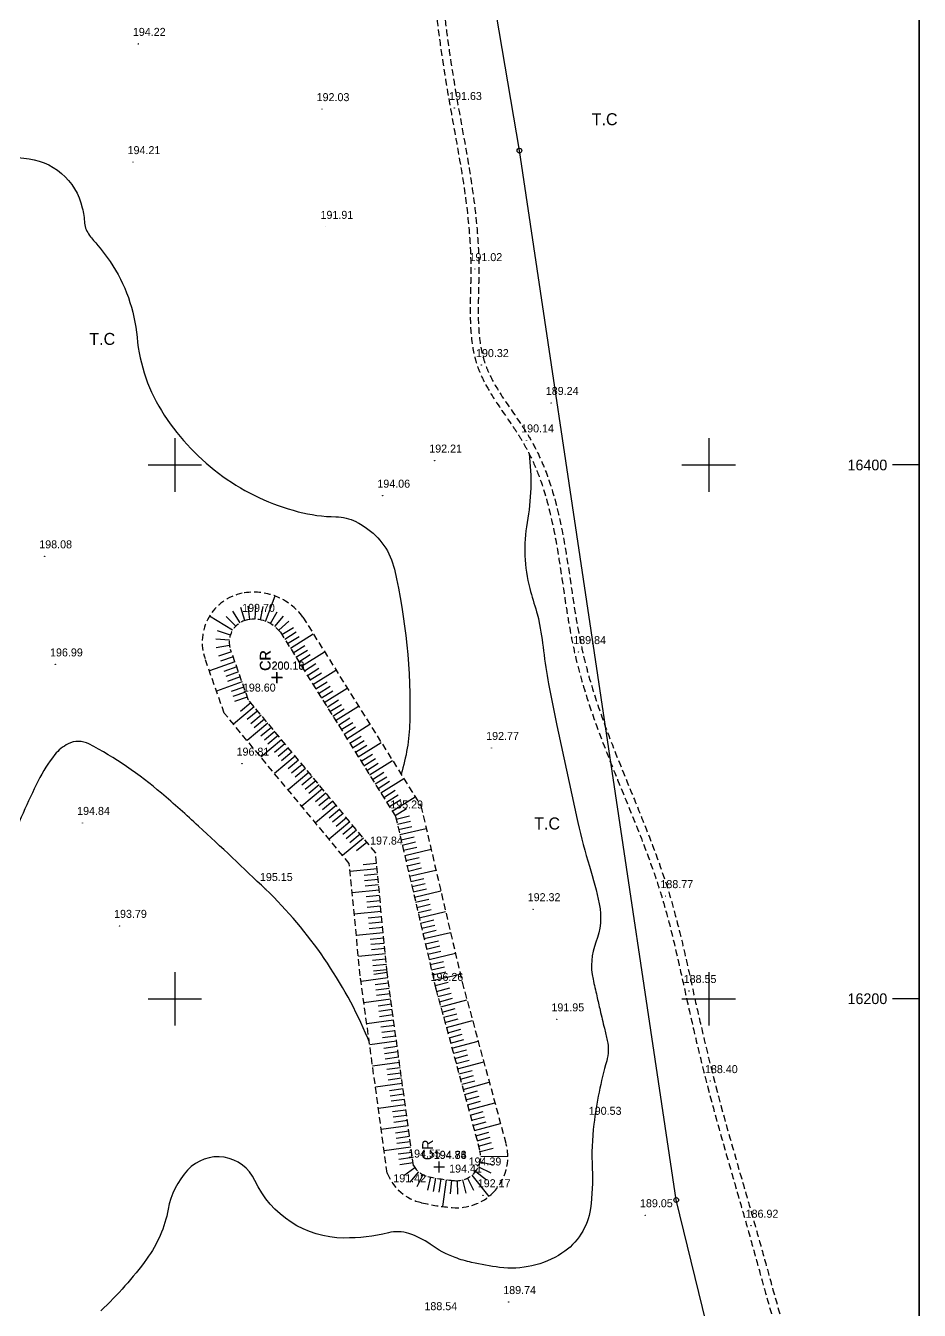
# Model space of a CAD drawing. Extents: x -83928 to -81707, y 15464 to 18601.
# Drawn here: x -82055.9 to -81721.1, y 16083.2 to 16564.6 of the extents above; entities that cross this region are included whole.
import ezdxf
from ezdxf.enums import TextEntityAlignment as Align

# ---------------------------------------------------------------- set-up
doc = ezdxf.new("R2010")
doc.units = 0
doc.header["$MEASUREMENT"] = 0
doc.linetypes.add('INTERROMPU', pattern=[0.75, 0.5, -0.25])
doc.layers.add('ACCE', color=4, linetype='INTERROMPU', lineweight=25)
for name, color, linetype in [('ALT', 7, 'Continuous'), ('BORNE', 1, 'Continuous'), ('CarPerim', 7, 'Continuous'), ('Carroyage 1', 7, 'Continuous'), ('CarTexte', 7, 'Continuous'), ('CNiv_1', 1, 'Continuous'), ('CODE', 2, 'Continuous'), ('CONST', 7, 'Continuous'), ('LIMITE', 40, 'INTERROMPU'), ('POINTS', 3, 'Continuous'), ('Talus', 5, 'Continuous'), ('TITRE', 1, 'Continuous')]:
    doc.layers.add(name, color=color, linetype=linetype)
doc.styles.add('TEXT', font='cyr2.shx')

# ---------------------------------------------------------------- blocks, each defined once
blk = doc.blocks.new('C16')
for p, q in [((-1, 0), (1, 0)), ((0, -1), (0, 1))]:
    blk.add_line(p, q)
at = {"style": 'TEXT'}
blk.add_text('CR', height=2, dxfattribs=at).set_placement((1.28, 1.19))

msp = doc.modelspace()

# ---------------------------------------------------------------- linework, layer by layer
at = {"linetype": 'ByBlock', "extrusion": (0.000932032, -0.005533, 0.999984)}
msp.add_line((-81885.17, 16437.44, 186.94), (-81885.13, 16437.42, 186.94), dxfattribs=at)
at = {"extrusion": (0.003135, -0.012036, 0.999923)}
for p, q in [((-81959.77, 16320.38, 185.76), (-81963.77, 16320.38, 185.78)), ((-81959.72, 16320.26, 185.76), (-81963.72, 16320.26, 185.77)), ((-81961.77, 16318.38, 185.75), (-81961.77, 16322.38, 185.79)), ((-81961.72, 16318.26, 185.74), (-81961.72, 16322.26, 185.79)), ((-81898.96, 16136.94, 183.36), (-81902.96, 16136.94, 183.38)), ((-81900.96, 16134.94, 183.35), (-81900.96, 16138.94, 183.39))]:
    msp.add_line(p, q, dxfattribs=at)
at = {"layer": 'ACCE', "linetype": 'INTERROMPU', "ltscale": 5}
for points, knots in [([(-81949.54, 17000, 193.91), (-81949.54, 17000, 193.91), (-81949.54, 17000, 193.91), (-81949.06, 16998.27, 193.89), (-81948.65, 16996.55, 193.87), (-81948.07, 16993.41, 193.83), (-81947.88, 16991.99, 193.81), (-81947.6, 16989.13, 193.77), (-81947.52, 16987.69, 193.76), (-81947.43, 16983.33, 193.7), (-81947.56, 16980.39, 193.67), (-81948.24, 16971.83, 193.57), (-81949.07, 16966.13, 193.5), (-81949.96, 16958.22, 193.41), (-81950.18, 16956.04, 193.38), (-81950.47, 16952.03, 193.34), (-81950.56, 16950.21, 193.32), (-81950.63, 16946.58, 193.27), (-81950.62, 16944.77, 193.25), (-81950.48, 16939.35, 193.18), (-81950.22, 16935.75, 193.14), (-81949.1, 16925, 193.01), (-81947.89, 16917.9, 192.92), (-81946.05, 16908.07, 192.79), (-81945.52, 16905.3, 192.76), (-81944.46, 16899.78, 192.69), (-81943.92, 16897.02, 192.65), (-81942.33, 16888.74, 192.55), (-81941.26, 16883.24, 192.48), (-81938.11, 16866.72, 192.27), (-81936.04, 16855.72, 192.13), (-81930.18, 16822.59, 191.72), (-81926.71, 16800.34, 191.44), (-81925.07, 16774.51, 191.12), (-81924.9, 16771.02, 191.08), (-81924.55, 16760.54, 190.95), (-81924.54, 16753.55, 190.87), (-81924.92, 16743.52, 190.75), (-81925.09, 16740.49, 190.71), (-81925.45, 16735.51, 190.65), (-81925.61, 16733.56, 190.63), (-81925.99, 16729.66, 190.58), (-81926.2, 16727.7, 190.56), (-81926.81, 16721.81, 190.49), (-81927.21, 16717.87, 190.45), (-81927.51, 16711.69, 190.37), (-81927.55, 16709.45, 190.35), (-81927.45, 16705.63, 190.3), (-81927.35, 16704.05, 190.28), (-81927.04, 16700.9, 190.24), (-81926.82, 16699.34, 190.22), (-81926.03, 16694.68, 190.16), (-81925.3, 16691.6, 190.12), (-81922.52, 16681.74, 190), (-81919.95, 16675.05, 189.91), (-81916.31, 16665.39, 189.78), (-81915.2, 16662.41, 189.74), (-81913.32, 16657, 189.67), (-81912.54, 16654.58, 189.64), (-81909.95, 16645.71, 189.52), (-81908.62, 16639.15, 189.44), (-81906.81, 16627.12, 189.29), (-81906.23, 16621.67, 189.22), (-81905.26, 16610.73, 189.09), (-81904.88, 16605.24, 189.02), (-81904.13, 16594.26, 188.89), (-81903.77, 16588.76, 188.82), (-81903, 16578.94, 188.7), (-81902.61, 16574.62, 188.64), (-81901.68, 16565.98, 188.54), (-81901.14, 16561.67, 188.48), (-81899.34, 16548.77, 188.32), (-81897.92, 16540.2, 188.22), (-81894.89, 16523.19, 188), (-81893.31, 16514.74, 187.89), (-81891.56, 16503.4, 187.75), (-81891.15, 16500.54, 187.72), (-81890.07, 16491.93, 187.61), (-81889.53, 16486.16, 187.54), (-81889.19, 16478.28, 187.44), (-81889.13, 16476.22, 187.42), (-81889.1, 16471.63, 187.36), (-81889.15, 16469.08, 187.33), (-81889.27, 16463.95, 187.27), (-81889.34, 16461.38, 187.24), (-81889.37, 16454.31, 187.15), (-81889.24, 16449.84, 187.1), (-81888.37, 16443.78, 187.02), (-81888.04, 16442.1, 187), (-81887.32, 16439.23, 186.97), (-81886.97, 16438.03, 186.95), (-81886.13, 16435.65, 186.92), (-81885.66, 16434.49, 186.9), (-81884.1, 16431.06, 186.86), (-81882.88, 16428.85, 186.83), (-81879.25, 16422.91, 186.74), (-81876.64, 16419.26, 186.69), (-81873.07, 16414.04, 186.62), (-81872.02, 16412.47, 186.6), (-81870.21, 16409.59, 186.56), (-81869.43, 16408.29, 186.54), (-81867.98, 16405.66, 186.5), (-81867.29, 16404.32, 186.48), (-81865.34, 16400.28, 186.43), (-81864.2, 16397.52, 186.39), (-81861.15, 16389.07, 186.28), (-81859.62, 16383.23, 186.21), (-81856.38, 16367.76, 186.01), (-81855.1, 16357.93, 185.89), (-81853.08, 16344.78, 185.72), (-81852.55, 16341.46, 185.68), (-81851.43, 16335.27, 185.6), (-81850.86, 16332.4, 185.57), (-81848.93, 16323.87, 185.46), (-81847.37, 16318.29, 185.39), (-81841.16, 16298.85, 185.13), (-81835.48, 16285.41, 184.95), (-81828.01, 16267.07, 184.71), (-81826.03, 16262.17, 184.64), (-81822.84, 16253.77, 184.53), (-81821.56, 16250.29, 184.49), (-81819.3, 16243.71, 184.4), (-81818.3, 16240.61, 184.36), (-81816.43, 16234.37, 184.28), (-81815.56, 16231.22, 184.24), (-81813.11, 16221.73, 184.12), (-81811.67, 16215.33, 184.03), (-81809.4, 16205.1, 183.9), (-81808.56, 16201.29, 183.86), (-81806.85, 16193.68, 183.76), (-81805.99, 16189.87, 183.71), (-81803.88, 16180.89, 183.6), (-81802.63, 16175.72, 183.53), (-81798.68, 16160.24, 183.33), (-81795.8, 16149.99, 183.2), (-81791.14, 16133.75, 182.99), (-81789.39, 16127.76, 182.91), (-81786.5, 16117.69, 182.78), (-81785.35, 16113.63, 182.73), (-81783.07, 16105.49, 182.62), (-81781.94, 16101.41, 182.57), (-81778.55, 16089.18, 182.41), (-81776.27, 16081.02, 182.31), (-81771.51, 16064.73, 182.1), (-81769.03, 16056.61, 181.99), (-81761.57, 16032.26, 181.67), (-81756.55, 16016.05, 181.46), (-81749.64, 15990.48, 181.13), (-81747.34, 15981.2, 181.01), (-81744.23, 15966.6, 180.83), (-81743.21, 15961.34, 180.76), (-81741.52, 15951.37, 180.64), (-81740.82, 15946.67, 180.58), (-81738.88, 15931.23, 180.39), (-81738.1, 15920.41, 180.25), (-81738.55, 15907.16, 180.1), (-81738.7, 15904.63, 180.07), (-81739.36, 15897.06, 179.98), (-81740.09, 15892.02, 179.92), (-81742.13, 15879.84, 179.78), (-81743.57, 15872.71, 179.7), (-81745.21, 15862.84, 179.58), (-81745.62, 15860.14, 179.55), (-81746.24, 15855.33, 179.5), (-81746.47, 15853.21, 179.47), (-81746.85, 15848.97, 179.42), (-81747, 15846.85, 179.4), (-81747.34, 15840.48, 179.32), (-81747.43, 15836.24, 179.27), (-81747.52, 15823.5, 179.12), (-81747.33, 15815.01, 179.01), (-81747.5, 15802.68, 178.87), (-81747.62, 15798.81, 178.82), (-81748.09, 15791.09, 178.73), (-81748.44, 15787.24, 178.68), (-81749.3, 15780.28, 178.6), (-81749.78, 15777.18, 178.57), (-81750.79, 15771.7, 178.5), (-81751.28, 15769.32, 178.48), (-81752.4, 15764.6, 178.42), (-81753.01, 15762.24, 178.4), (-81754.96, 15755.2, 178.32), (-81756.43, 15750.53, 178.27), (-81759.15, 15742.01, 178.17), (-81760.4, 15738.17, 178.13), (-81764, 15726.56, 178), (-81766.17, 15718.77, 177.91), (-81770.1, 15703.08, 177.74), (-81771.87, 15695.18, 177.65), (-81774.24, 15683.24, 177.51), (-81775, 15679.22, 177.47), (-81777.23, 15666.51, 177.32), (-81778.56, 15657.79, 177.22), (-81780.79, 15644.28, 177.06), (-81781.62, 15639.46, 177.01), (-81784.36, 15625.08, 176.84), (-81786.51, 15615.62, 176.74), (-81790.18, 15603.95, 176.61), (-81791.01, 15601.51, 176.58), (-81792.77, 15596.66, 176.53), (-81793.7, 15594.24, 176.5), (-81796.62, 15587.03, 176.42), (-81798.71, 15582.25, 176.37), (-81801.38, 15576.3, 176.31), (-81801.91, 15575.13, 176.3), (-81802.45, 15573.95, 176.29)], [936.290129, 936.290129, 936.290129, 936.290129, 936.295219, 936.295219, 941.795265, 941.795265, 946.310154, 946.310154, 950.825043, 950.825043, 959.854821, 959.854821, 976.826449, 976.826449, 983.258274, 983.258274, 988.608475, 988.608475, 993.958676, 993.958676, 1004.659077, 1004.659077, 1026.059879, 1026.059879, 1034.475993, 1034.475993, 1042.892107, 1042.892107, 1059.724334, 1059.724334, 1093.388789, 1093.388789, 1160.7177, 1160.7177, 1171.225281, 1171.225281, 1192.240445, 1192.240445, 1201.332968, 1201.332968, 1207.182585, 1207.182585, 1213.032201, 1213.032201, 1224.731434, 1224.731434, 1231.391682, 1231.391682, 1236.107542, 1236.107542, 1240.823403, 1240.823403, 1250.255124, 1250.255124, 1271.333672, 1271.333672, 1280.772153, 1280.772153, 1288.393592, 1288.393592, 1308.644859, 1308.644859, 1325.147689, 1325.147689, 1341.666189, 1341.666189, 1358.184689, 1358.184689, 1371.161561, 1371.161561, 1384.138434, 1384.138434, 1410.092179, 1410.092179, 1436.045924, 1436.045924, 1444.775229, 1444.775229, 1462.233839, 1462.233839, 1468.351069, 1468.351069, 1475.840767, 1475.840767, 1483.330466, 1483.330466, 1496.426571, 1496.426571, 1501.526399, 1501.526399, 1505.262781, 1505.262781, 1508.999163, 1508.999163, 1516.471928, 1516.471928, 1529.55707, 1529.55707, 1535.194571, 1535.194571, 1539.793351, 1539.793351, 1544.39213, 1544.39213, 1553.58969, 1553.58969, 1571.984808, 1571.984808, 1601.229793, 1601.229793, 1611.141918, 1611.141918, 1619.752177, 1619.752177, 1636.972697, 1636.972697, 1680.489058, 1680.489058, 1696.374643, 1696.374643, 1707.5594, 1707.5594, 1717.416559, 1717.416559, 1727.273717, 1727.273717, 1746.988035, 1746.988035, 1758.672377, 1758.672377, 1770.356719, 1770.356719, 1786.306357, 1786.306357, 1818.205633, 1818.205633, 1836.935559, 1836.935559, 1849.632816, 1849.632816, 1862.330072, 1862.330072, 1887.724586, 1887.724586, 1913.119099, 1913.119099, 1963.908126, 1963.908126, 1992.696919, 1992.696919, 2008.859395, 2008.859395, 2023.159216, 2023.159216, 2055.643503, 2055.643503, 2063.342284, 2063.342284, 2078.739846, 2078.739846, 2100.486255, 2100.486255, 2108.609962, 2108.609962, 2114.957612, 2114.957612, 2121.305262, 2121.305262, 2134.000562, 2134.000562, 2159.391161, 2159.391161, 2171.055638, 2171.055638, 2182.720116, 2182.720116, 2192.230976, 2192.230976, 2199.594612, 2199.594612, 2206.958248, 2206.958248, 2221.685519, 2221.685519, 2233.78363, 2233.78363, 2257.979852, 2257.979852, 2282.176074, 2282.176074, 2294.358678, 2294.358678, 2320.641794, 2320.641794, 2335.313132, 2335.313132, 2364.655807, 2364.655807, 2372.48942, 2372.48942, 2380.323032, 2380.323032, 2395.990256, 2395.990256, 2399.853497, 2399.853497, 2399.853497, 2399.853497]), ([(-81946.44, 17000, 193.9), (-81946.37, 16999.75, 193.9), (-81946.3, 16999.49, 193.9), (-81945.86, 16997.78, 193.87), (-81945.54, 16996.3, 193.85), (-81944.95, 16992.9, 193.81), (-81944.73, 16990.97, 193.79), (-81944.48, 16987.1, 193.74), (-81944.45, 16985.16, 193.72), (-81944.57, 16979.33, 193.65), (-81944.92, 16975.44, 193.6), (-81945.73, 16968.25, 193.52), (-81946.17, 16964.94, 193.48), (-81946.84, 16959.23, 193.41), (-81947.1, 16956.82, 193.38), (-81947.43, 16952.59, 193.33), (-81947.53, 16950.77, 193.31), (-81947.63, 16947.15, 193.27), (-81947.63, 16945.34, 193.25), (-81947.51, 16939.9, 193.18), (-81947.26, 16936.29, 193.14), (-81946.14, 16925.45, 193), (-81944.9, 16918.23, 192.91), (-81942.94, 16907.74, 192.78), (-81942.3, 16904.46, 192.74), (-81941.04, 16897.91, 192.66), (-81940.41, 16894.64, 192.61), (-81938.52, 16884.83, 192.49), (-81937.26, 16878.3, 192.41), (-81934.59, 16864.22, 192.23), (-81933.19, 16856.67, 192.13), (-81930.27, 16840.38, 191.93), (-81928.76, 16831.63, 191.82), (-81926.04, 16814.06, 191.6), (-81924.83, 16805.25, 191.49), (-81921.96, 16778.71, 191.16), (-81921.06, 16760.9, 190.94), (-81922.13, 16739.58, 190.69), (-81922.37, 16736.15, 190.65), (-81923.19, 16727.1, 190.54), (-81923.9, 16721.52, 190.48), (-81924.42, 16713.77, 190.39), (-81924.52, 16711.52, 190.36), (-81924.52, 16707.32, 190.31), (-81924.44, 16705.38, 190.29), (-81924.1, 16701.51, 190.24), (-81923.83, 16699.59, 190.21), (-81922.8, 16693.83, 190.14), (-81921.8, 16690.01, 190.09), (-81918.54, 16679.54, 189.96), (-81915.9, 16672.89, 189.87), (-81912.46, 16663.62, 189.75), (-81911.54, 16661.07, 189.71), (-81909.9, 16656.16, 189.65), (-81909.16, 16653.8, 189.62), (-81907.84, 16649.04, 189.56), (-81907.25, 16646.65, 189.53), (-81905.66, 16639.45, 189.43), (-81904.85, 16634.61, 189.37), (-81903.43, 16624.04, 189.24), (-81902.89, 16618.29, 189.17), (-81901.97, 16606.89, 189.03), (-81901.6, 16601.23, 188.96), (-81900.92, 16591.25, 188.84), (-81900.62, 16586.93, 188.79), (-81899.96, 16578.74, 188.69), (-81899.62, 16574.88, 188.64), (-81898.79, 16567.17, 188.54), (-81898.32, 16563.31, 188.49), (-81896.76, 16551.76, 188.35), (-81895.52, 16544.08, 188.25), (-81892.81, 16528.46, 188.06), (-81891.31, 16520.53, 187.96), (-81888.64, 16504.56, 187.76), (-81887.48, 16496.52, 187.66), (-81886.48, 16484.72, 187.51), (-81886.27, 16481.06, 187.47), (-81886.13, 16475.78, 187.4), (-81886.11, 16474.18, 187.38), (-81886.12, 16470.97, 187.34), (-81886.15, 16469.36, 187.33), (-81886.25, 16464.55, 187.27), (-81886.34, 16461.36, 187.23), (-81886.36, 16454.01, 187.14), (-81886.21, 16449.9, 187.09), (-81885.4, 16444.25, 187.02), (-81885.08, 16442.58, 187), (-81884.33, 16439.66, 186.96), (-81883.94, 16438.39, 186.95), (-81883.01, 16435.91, 186.91), (-81882.47, 16434.68, 186.9), (-81880.7, 16431.04, 186.85), (-81879.29, 16428.65, 186.81), (-81875.41, 16422.63, 186.73), (-81872.78, 16419, 186.68), (-81869.27, 16413.73, 186.6), (-81868.27, 16412.18, 186.58), (-81866.25, 16408.79, 186.53), (-81865.25, 16406.94, 186.51), (-81863.41, 16403.22, 186.46), (-81862.56, 16401.33, 186.43), (-81860.22, 16395.59, 186.36), (-81858.92, 16391.67, 186.31), (-81854.78, 16376.85, 186.11), (-81853.16, 16365.55, 185.97), (-81850.94, 16350.59, 185.79), (-81850.39, 16346.88, 185.74), (-81849.28, 16340.19, 185.66), (-81848.74, 16337.21, 185.62), (-81847.65, 16331.8, 185.55), (-81847.11, 16329.37, 185.52), (-81845.92, 16324.54, 185.46), (-81845.28, 16322.14, 185.43), (-81843.22, 16314.98, 185.33), (-81841.67, 16310.26, 185.27), (-81836.68, 16296.21, 185.09), (-81832.9, 16286.97, 184.96), (-81827.41, 16273.57, 184.78), (-81825.72, 16269.42, 184.73), (-81820.75, 16256.92, 184.56), (-81817.61, 16248.52, 184.45), (-81813.42, 16234.88, 184.28), (-81812.05, 16229.77, 184.21), (-81809.54, 16219.52, 184.08), (-81808.38, 16214.37, 184.01), (-81806.4, 16205.44, 183.9), (-81805.57, 16201.66, 183.85), (-81803.88, 16194.11, 183.75), (-81803.01, 16190.34, 183.71), (-81800.91, 16181.38, 183.59), (-81799.66, 16176.2, 183.53), (-81795.71, 16160.71, 183.33), (-81792.81, 16150.44, 183.19), (-81788.18, 16134.31, 182.99), (-81786.47, 16128.45, 182.91), (-81783.63, 16118.57, 182.78), (-81782.49, 16114.56, 182.73), (-81780.24, 16106.52, 182.63), (-81779.13, 16102.51, 182.57), (-81775.79, 16090.46, 182.42), (-81773.55, 16082.43, 182.32), (-81768.88, 16066.43, 182.11), (-81766.45, 16058.44, 182), (-81759.11, 16034.46, 181.69), (-81754.14, 16018.47, 181.48), (-81747.74, 15995.01, 181.18), (-81745.85, 15987.65, 181.09), (-81742.48, 15973.05, 180.9), (-81740.98, 15965.81, 180.81), (-81738.79, 15953.36, 180.65), (-81738, 15948.17, 180.59), (-81736, 15932.52, 180.39), (-81735.18, 15921.96, 180.26), (-81735.49, 15907.97, 180.1), (-81735.68, 15904.51, 180.05), (-81736.32, 15897.63, 179.97), (-81736.76, 15894.2, 179.93), (-81738.32, 15883.98, 179.82), (-81739.65, 15877.22, 179.74), (-81741.52, 15866.79, 179.62), (-81742.14, 15863.11, 179.58), (-81742.99, 15857.15, 179.51), (-81743.28, 15854.88, 179.48), (-81743.74, 15850.33, 179.43), (-81743.91, 15848.05, 179.4), (-81744.32, 15841.19, 179.32), (-81744.43, 15836.59, 179.26), (-81744.5, 15826.42, 179.14), (-81744.43, 15820.84, 179.08), (-81744.4, 15810.75, 178.95), (-81744.42, 15806.25, 178.9), (-81744.66, 15798.07, 178.8), (-81744.85, 15794.38, 178.76), (-81745.45, 15787.03, 178.67), (-81745.86, 15783.36, 178.63), (-81746.81, 15776.74, 178.55), (-81747.32, 15773.78, 178.52), (-81748.49, 15768.01, 178.45), (-81749.15, 15765.19, 178.42), (-81750.61, 15759.61, 178.36), (-81751.39, 15756.84, 178.33), (-81753.87, 15748.56, 178.23), (-81755.67, 15743.1, 178.17), (-81758.2, 15735.14, 178.09), (-81758.98, 15732.65, 178.06), (-81760.48, 15727.65, 178), (-81761.21, 15725.14, 177.98), (-81763.33, 15717.6, 177.89), (-81764.66, 15712.55, 177.84), (-81768.38, 15697.33, 177.66), (-81770.52, 15687.09, 177.55), (-81774.17, 15666.78, 177.31), (-81775.68, 15656.69, 177.2), (-81779.05, 15636.57, 176.97), (-81780.9, 15626.54, 176.85), (-81784.41, 15612.66, 176.69), (-81785.53, 15608.68, 176.65), (-81787.59, 15602.22, 176.58), (-81788.45, 15599.72, 176.55), (-81790.28, 15594.76, 176.5), (-81791.24, 15592.3, 176.47), (-81794.24, 15584.96, 176.39), (-81796.38, 15580.12, 176.34), (-81798.76, 15574.83, 176.28), (-81798.97, 15574.37, 176.28), (-81799.18, 15573.9, 176.27)], [937.110291, 937.110291, 937.110291, 937.110291, 937.889326, 937.889326, 942.348164, 942.348164, 948.114315, 948.114315, 953.880465, 953.880465, 965.412767, 965.412767, 975.236111, 975.236111, 982.479371, 982.479371, 987.974696, 987.974696, 993.470022, 993.470022, 1004.460673, 1004.460673, 1026.441975, 1026.441975, 1036.423969, 1036.423969, 1046.405964, 1046.405964, 1066.369954, 1066.369954, 1089.434633, 1089.434633, 1115.984767, 1115.984767, 1142.534901, 1142.534901, 1195.635168, 1195.635168, 1205.803918, 1205.803918, 1222.448399, 1222.448399, 1229.331371, 1229.331371, 1235.402536, 1235.402536, 1241.473701, 1241.473701, 1253.61603, 1253.61603, 1274.778269, 1274.778269, 1282.726528, 1282.726528, 1290.007517, 1290.007517, 1297.288506, 1297.288506, 1311.850484, 1311.850484, 1329.060377, 1329.060377, 1346.044876, 1346.044876, 1359.071049, 1359.071049, 1370.7553, 1370.7553, 1382.439551, 1382.439551, 1405.808052, 1405.808052, 1430.131289, 1430.131289, 1454.454526, 1454.454526, 1465.247363, 1465.247363, 1469.909151, 1469.909151, 1474.570939, 1474.570939, 1483.894515, 1483.894515, 1496.369008, 1496.369008, 1501.777518, 1501.777518, 1506.041051, 1506.041051, 1510.304583, 1510.304583, 1518.831649, 1518.831649, 1531.959008, 1531.959008, 1537.356243, 1537.356243, 1543.508943, 1543.508943, 1549.661643, 1549.661643, 1561.967042, 1561.967042, 1595.51034, 1595.51034, 1606.602521, 1606.602521, 1615.632752, 1615.632752, 1623.118443, 1623.118443, 1630.604134, 1630.604134, 1645.575516, 1645.575516, 1675.518281, 1675.518281, 1688.936805, 1688.936805, 1715.773854, 1715.773854, 1731.547606, 1731.547606, 1747.321358, 1747.321358, 1758.933664, 1758.933664, 1770.545971, 1770.545971, 1786.575877, 1786.575877, 1818.635689, 1818.635689, 1836.944828, 1836.944828, 1849.453441, 1849.453441, 1861.962054, 1861.962054, 1886.97928, 1886.97928, 1911.996507, 1911.996507, 1962.030959, 1962.030959, 1984.75572, 1984.75572, 2006.868665, 2006.868665, 2022.525511, 2022.525511, 2053.839204, 2053.839204, 2064.114346, 2064.114346, 2074.389487, 2074.389487, 2094.93977, 2094.93977, 2106.195214, 2106.195214, 2113.145533, 2113.145533, 2120.095852, 2120.095852, 2133.99649, 2133.99649, 2150.718444, 2150.718444, 2164.136478, 2164.136478, 2175.090771, 2175.090771, 2186.045063, 2186.045063, 2194.95917, 2194.95917, 2203.556037, 2203.556037, 2212.152904, 2212.152904, 2229.346637, 2229.346637, 2237.207434, 2237.207434, 2245.068231, 2245.068231, 2260.789825, 2260.789825, 2292.233012, 2292.233012, 2322.658245, 2322.658245, 2353.083479, 2353.083479, 2365.468623, 2365.468623, 2373.357643, 2373.357643, 2381.246664, 2381.246664, 2397.024704, 2397.024704, 2398.556701, 2398.556701, 2398.556701, 2398.556701])]:
    msp.add_open_spline(points, degree=3, knots=knots, dxfattribs=at)
at = {"layer": 'BORNE', "color": 2, "extrusion": (4.63065e-06, 1.2885e-05, 1)}
for centre in [(-81870.9, 16517.81, 207.68), (-81812.18, 16124.57, 207.68)]:
    msp.add_circle(centre, 0.877, dxfattribs=at)
at = {"layer": 'CarPerim'}
msp.add_line((-81721.1, 15477.38), (-81721.1, 17000), dxfattribs=at)
at = {"layer": 'Carroyage 1'}
for p, q in [((-82000, 16410), (-82000, 16390)), ((-81800, 16410), (-81800, 16390)), ((-82010, 16400), (-81990, 16400)), ((-81810, 16400), (-81790, 16400)), ((-81721.1, 16400), (-81731.1, 16400)), ((-82000, 16210), (-82000, 16190)), ((-81800, 16210), (-81800, 16190)), ((-82010, 16200), (-81990, 16200)), ((-81810, 16200), (-81790, 16200)), ((-81721.1, 16200), (-81731.1, 16200))]:
    msp.add_line(p, q, dxfattribs=at)
at = {"layer": 'CNiv_1', "color": 0}
msp.add_lwpolyline([(-81721.1, 18600.42), (-81721.1, 15464.43), (-83887.33, 15464.43), (-83887.33, 18600.42)], close=True, dxfattribs=at)
at = {"layer": 'CNiv_1'}
for points, elevation in [([(-82079, 16580, 0.141987), (-82087.89, 16558.39, 0.134083), (-82084, 16534, 0.27701), (-82056.53, 16514.98, -0.332147), (-82034.67, 16496.33, -0.038084), (-82033.81, 16490.56, 0.09167), (-82033.2, 16488.2, 0.076796), (-82030.48, 16484.13, -0.037225), (-82024.25, 16476.25, -0.126911), (-82014.16, 16447.89, 0.123552), (-82004, 16418.71, 0.091584), (-81982.01, 16395.74, 0.093362), (-81953.75, 16382.5, 0.058941), (-81939.66, 16380.59, -0.110255), (-81932.2, 16378.8, -0.021836), (-81931.08, 16378.19, -0.009782), (-81928.67, 16376.67, -0.193297), (-81917.74, 16360.92, -0.06242), (-81912, 16303.75, -0.07024), (-81915.26, 16284.17, -0.07024)], 195), ([(-81867.29, 16404.3, -0.075291), (-81868.02, 16378.43, 0.110425), (-81867, 16353.67, 0.011814), (-81864.47, 16345.03, -0.030076), (-81863.6, 16341.6, -0.01763), (-81861.87, 16330.36, 0.01603), (-81860, 16318, 0.006639), (-81857.02, 16302.95, 0.002694), (-81849, 16266, 0.020164), (-81844.65, 16249.61, -0.023459), (-81841, 16235.5, -0.147411), (-81842.24, 16221.23, 0.151554), (-81843.33, 16207.33, 0.000609), (-81841.9, 16201.02, 0.000718), (-81840.67, 16195.67, 0.002161), (-81839.08, 16188.93, -0.003166), (-81838, 16184.33, -0.125928), (-81838.21, 16176.72, 0.039058), (-81843, 16153, 0.041726), (-81843.63, 16136.38, -0.046079), (-81844.33, 16121.33, -0.217788), (-81855, 16104.61, -0.177851), (-81878.33, 16099.33, -0.021706), (-81888.8, 16101.16, -0.035724), (-81895, 16103, -0.065384), (-81904.34, 16107.98, 0.077513), (-81912.33, 16112, 0.138857), (-81920.01, 16112.27, -0.06261), (-81936.67, 16110.33, -0.289818), (-81970, 16131.87, 0.535188), (-81995.2, 16135.8, 0.141383), (-82002.52, 16121.09, -0.11351), (-82010.57, 16102.43, -0.045975), (-82027.74, 16083.06, 0.093068)], 190), ([(-81927.18, 16183.97, -0.013348), (-81927.72, 16185.18, 0.102223), (-81966, 16241, 0.005132), (-81991.13, 16264.67, 0.009547), (-82005, 16277, 0.055304), (-82032.18, 16295.46, 0.245566), (-82040, 16295.5, 0.104274), (-82044.94, 16291.47, 0.056416), (-82051.2, 16281.6, 0.014462), (-82062.11, 16257.43, 0.024173), (-82067.5, 16242.5, 0.006777), (-82071.24, 16229.74, -0.010694), (-82073.67, 16221.67, -0.008305), (-82078.47, 16207.68, -0.003142), (-82092, 16171, -0.010548), (-82113.04, 16118.46, -0.018347), (-82126.86, 16089, -0.011851), (-82130.85, 16081.67, -0.004902), (-82132.88, 16078.24)], 195)]:
    msp.add_lwpolyline(points, format="xyb", dxfattribs=dict(at, elevation=elevation))
at = {"layer": 'LIMITE', "linetype": 'INTERROMPU', "ltscale": 5, "extrusion": (0.000932032, -0.005533, 0.999984)}
for p, q in [((-81952.05, 16343.02, 185.86), (-81907.8, 16272.25, 185.42)), ((-81960.44, 16337.3, 185.83), (-81917.3, 16268.3, 185.41)), ((-81972.5, 16312.09, 185.7), (-81979.12, 16330.84, 185.81)), ((-81981.47, 16307, 185.68), (-81988.69, 16327.47, 185.8)), ((-81924.85, 16254.76, 185.34), (-81972.5, 16312.09, 185.7)), ((-81934.64, 16250.67, 185.33), (-81981.47, 16307, 185.68)), ((-81907.8, 16272.25, 185.42), (-81892.35, 16206.15, 185.04)), ((-81917.3, 16268.3, 185.41), (-81902.19, 16203.67, 185.04)), ((-81920.46, 16209.8, 185.09), (-81924.85, 16254.76, 185.34)), ((-81930.54, 16208.62, 185.09), (-81934.64, 16250.67, 185.33)), ((-81920.45, 16134.62, 184.67), (-81930.54, 16208.62, 185.09)), ((-81910.6, 16137.47, 184.68), (-81920.46, 16209.8, 185.09)), ((-81902.19, 16203.67, 185.04), (-81885.71, 16142.97, 184.69)), ((-81892.35, 16206.15, 185.04), (-81875.92, 16145.62, 184.69))]:
    msp.add_line(p, q, dxfattribs=at)
for centre, radius, start, end in [((-81970.5, 16330.07, 19.05), 22.63, 35.9904, 101.168), ((-81971.28, 16334.02, 19.05), 18.61, 101.168, 199.4432), ((-81971.28, 16334.02, 19.05), 8.47, 101.168, 199.4432), ((-81970.5, 16330.07, 19.05), 12.49, 37.3682, 101.168), ((-81894.29, 16141.03, 19.05), 18.89, 315.18, 15.1899), ((-81894.29, 16141.03, 19.05), 8.75, 315.18, 15.1899), ((-81903.54, 16141.77, 19.05), 8.21, 208.7471, 256.9575), ((-81903.54, 16141.77, 19.05), 18.35, 201.7497, 256.9575), ((-81889.24, 16203.49, 19.05), 71.56, 256.9575, 265.0927), ((-81894.58, 16141.32, 19.05), 9.16, 265.0927, 315.18), ((-81894.58, 16141.32, 19.05), 19.31, 265.0927, 315.18), ((-81889.24, 16203.49, 19.05), 81.7, 256.9575, 265.0927)]:
    msp.add_arc(centre, radius, start, end, dxfattribs=at)
at = {"layer": 'LIMITE', "linetype": 'INTERROMPU', "ltscale": 5}
msp.add_spline([(-81872.6, 15607, 176.9), (-81866.97, 15686.68, 177.84), (-81894.42, 15727.46, 178.42), (-81932.99, 15760.84, 178.94), (-81968.65, 15792.38, 179.44), (-82008.41, 15850.78, 180.26), (-82060.36, 15906.31, 181.09), (-82093.13, 15924.08, 181.41), (-82123.49, 15974.39, 182.11), (-82115.28, 16020.93, 182.65), (-82126.49, 16053.59, 183.07), (-82144.25, 16095.28, 183.63), (-82149.1, 16144.81, 184.24)], degree=3, dxfattribs=at)
msp.add_open_spline([(-81867.75, 15605.79, 176.87), (-81865.7, 15614.02, 176.97), (-81863.62, 15622.31, 177.06), (-81860.25, 15638.89, 177.25), (-81858.95, 15647.18, 177.34), (-81858.11, 15661.36, 177.51), (-81858.2, 15667.3, 177.58), (-81859.23, 15676.02, 177.69), (-81859.72, 15678.86, 177.73), (-81860.82, 15683.58, 177.79), (-81861.33, 15685.47, 177.81), (-81862.56, 15689.31, 177.86), (-81863.28, 15691.25, 177.89), (-81864.87, 15695.07, 177.94), (-81865.74, 15696.95, 177.96), (-81868.56, 15702.5, 178.04), (-81870.72, 15706.09, 178.09), (-81878.07, 15716.97, 178.24), (-81883.98, 15723.85, 178.35), (-81896.24, 15736.53, 178.54), (-81902.6, 15742.33, 178.63), (-81915.56, 15753.38, 178.8), (-81922.16, 15758.63, 178.88), (-81935.4, 15769.13, 179.05), (-81942.04, 15774.36, 179.14), (-81951.62, 15782.61, 179.26), (-81954.81, 15785.48, 179.31), (-81959.76, 15790.27, 179.38), (-81961.6, 15792.12, 179.41), (-81964.82, 15795.56, 179.46), (-81966.22, 15797.13, 179.49), (-81968.96, 15800.34, 179.53), (-81970.3, 15801.98, 179.56), (-81974.23, 15806.97, 179.63), (-81976.74, 15810.41, 179.68), (-81984.47, 15821.62, 179.84), (-81989.43, 15829.71, 179.95), (-81996.87, 15841.82, 180.12), (-81999.27, 15845.73, 180.17), (-82005.23, 15855.15, 180.31), (-82008.87, 15860.69, 180.38), (-82016.56, 15871.51, 180.54), (-82020.61, 15876.8, 180.61), (-82028.25, 15885.81, 180.75), (-82031.76, 15889.61, 180.8), (-82037.66, 15895.37, 180.89), (-82039.94, 15897.45, 180.92), (-82046.96, 15903.44, 181.02), (-82051.92, 15907.08, 181.08), (-82058.32, 15910.92, 181.14), (-82059.45, 15911.57, 181.16), (-82061.71, 15912.82, 181.18), (-82062.84, 15913.43, 181.19), (-82066.24, 15915.2, 181.22), (-82068.52, 15916.32, 181.24), (-82074.75, 15919.37, 181.3), (-82078.68, 15921.28, 181.33), (-82084.48, 15924.49, 181.39), (-82086.47, 15925.66, 181.41), (-82089.63, 15927.73, 181.44), (-82090.85, 15928.57, 181.46), (-82093.25, 15930.35, 181.49), (-82094.43, 15931.28, 181.5), (-82097.9, 15934.2, 181.55), (-82100.13, 15936.31, 181.58), (-82105.72, 15942.3, 181.67), (-82108.84, 15946.41, 181.73), (-82113.91, 15955.03, 181.85), (-82115.86, 15959.53, 181.91), (-82117.5, 15965.68, 181.99), (-82117.84, 15967.3, 182.01), (-82118.33, 15970.7, 182.05), (-82118.47, 15972.46, 182.07), (-82118.49, 15975.64, 182.11), (-82118.42, 15977.09, 182.13), (-82118.13, 15980.02, 182.16), (-82117.91, 15981.51, 182.18), (-82117.07, 15986.22, 182.23), (-82116.24, 15989.51, 182.27), (-82114.43, 15996.25, 182.35), (-82113.45, 15999.69, 182.39), (-82111.72, 16006.73, 182.46), (-82110.97, 16010.33, 182.51), (-82110.4, 16015.53, 182.57), (-82110.29, 16017.06, 182.58), (-82110.24, 16019.59, 182.61), (-82110.26, 16020.58, 182.63), (-82110.35, 16022.56, 182.65), (-82110.43, 16023.54, 182.66), (-82110.77, 16026.47, 182.7), (-82111.12, 16028.39, 182.72), (-82112.59, 16034.67, 182.8), (-82114.13, 16038.9, 182.86), (-82117.65, 16047.11, 182.97), (-82119.63, 16051.09, 183.02), (-82122.41, 16056.61, 183.1), (-82123.24, 16058.24, 183.12), (-82124.88, 16061.48, 183.16), (-82125.69, 16063.09, 183.19), (-82128.08, 16067.9, 183.25), (-82129.63, 16071.08, 183.3), (-82132.55, 16077.42, 183.38), (-82133.92, 16080.58, 183.42), (-82136.27, 16086.54, 183.5), (-82137.26, 16089.33, 183.54), (-82138.65, 16093.75, 183.6), (-82139.11, 16095.37, 183.62), (-82139.96, 16098.63, 183.66), (-82140.34, 16100.28, 183.68), (-82141.37, 16105.27, 183.74), (-82141.91, 16108.67, 183.79), (-82143.26, 16119.67, 183.92), (-82143.65, 16127.48, 184.02), (-82143.97, 16138.57, 184.15), (-82144.03, 16141.74, 184.19), (-82144.1, 16144.91, 184.23)], degree=3, knots=[0, 0, 0, 0, 23.783969, 23.783969, 47.567937, 47.567937, 64.838838, 64.838838, 73.26971, 73.26971, 78.950341, 78.950341, 84.892413, 84.892413, 90.834485, 90.834485, 102.71863, 102.71863, 128.02622, 128.02622, 153.333811, 153.333811, 178.641402, 178.641402, 203.948992, 203.948992, 217.092132, 217.092132, 225.226602, 225.226602, 231.847837, 231.847837, 238.469073, 238.469073, 251.711544, 251.711544, 280.407883, 280.407883, 293.873178, 293.873178, 312.922515, 312.922515, 331.971852, 331.971852, 346.877716, 346.877716, 355.810079, 355.810079, 373.674805, 373.674805, 377.455357, 377.455357, 381.235909, 381.235909, 388.797014, 388.797014, 402.13199, 402.13199, 409.297946, 409.297946, 413.893832, 413.893832, 418.489718, 418.489718, 427.68149, 427.68149, 443.138746, 443.138746, 458.596001, 458.596001, 464.154175, 464.154175, 470.194518, 470.194518, 475.098461, 475.098461, 480.002405, 480.002405, 490.369152, 490.369152, 500.7359, 500.7359, 511.102647, 511.102647, 515.362539, 515.362539, 518.072387, 518.072387, 520.782234, 520.782234, 526.201929, 526.201929, 538.723091, 538.723091, 551.244253, 551.244253, 556.565058, 556.565058, 561.885864, 561.885864, 572.527474, 572.527474, 583.204884, 583.204884, 592.602111, 592.602111, 598.011783, 598.011783, 603.421455, 603.421455, 614.240799, 614.240799, 637.920796, 637.920796, 647.286952, 647.286952, 647.286952, 647.286952], dxfattribs=at)
at = {"layer": 'POINTS', "extrusion": (0.002059, -0.012217, 0.999923)}
for centre in [(-82013.93, 16556.81, -182.42), (-81945.1, 16532.35, -182.42), (-81895.47, 16532.77, -182.42), (-82015.91, 16512.49, -182.42), (-81943.64, 16488.24, -182.42), (-81887.83, 16472.4, -182.42), (-81885.38, 16436.44, -182.42), (-81859.24, 16422.25, -182.42), (-81868.46, 16408.21, -182.42), (-81902.9, 16400.65, -182.42), (-81922.34, 16387.49, -182.42), (-82049, 16364.76, -182.42), (-81972.99, 16340.96, -182.42), (-81848.96, 16328.88, -182.42), (-82044.96, 16324.26, -182.42), (-81961.98, 16319.37, -182.42), (-81961.93, 16319.25, -182.42), (-81972.71, 16311.08, -182.42), (-81881.57, 16292.95, -182.42), (-81975.08, 16287.06, -182.42), (-82034.81, 16264.86, -182.42), (-81917.5, 16267.28, -182.42), (-81925.06, 16253.74, -182.42), (-81966.32, 16240.09, -182.42), (-81816.29, 16237.42, -182.42), (-81866.01, 16232.52, -182.42), (-82020.97, 16226.28, -182.42), (-81902.4, 16202.65, -182.42), (-81807.58, 16201.86, -182.42), (-81857.12, 16191.24, -182.42), (-81799.6, 16168.1, -182.42), (-81843.13, 16152.47, -182.42), (-81910.8, 16136.45, -182.42), (-81901.19, 16136, -182.42), (-81901.16, 16135.91, -182.42), (-81901.16, 16135.9, -182.42), (-81895.43, 16130.82, -182.42), (-81888.15, 16133.49, -182.42), (-81916.37, 16127.2, -182.42), (-81884.72, 16125.33, -182.42), (-81823.94, 16117.84, -182.42), (-81784.37, 16113.9, -182.42), (-81875.17, 16085.3, -182.42)]:
    msp.add_circle(centre, 0.05, dxfattribs=at)
at = {"layer": 'Talus', "linetype": 'ByBlock', "extrusion": (0.000932032, -0.005533, 0.999984)}
for p, q in [((-81965.99, 16341.41, 185.86), (-81962.43, 16350.92, 185.91)), ((-81978.36, 16338.08, 185.85), (-81987.02, 16343.37, 185.89)), ((-81977.13, 16339.65, 185.86), (-81980.72, 16343.23, 185.88)), ((-81975.56, 16340.88, 185.87), (-81978.21, 16345.21, 185.89)), ((-81973.75, 16341.72, 185.87), (-81975.31, 16346.54, 185.9)), ((-81971.89, 16342.11, 185.87), (-81972.51, 16347.15, 185.9)), ((-81969.89, 16342.19, 185.87), (-81969.7, 16347.26, 185.9)), ((-81967.91, 16341.96, 185.86), (-81966.91, 16346.93, 185.89)), ((-81964.18, 16340.56, 185.85), (-81961.66, 16344.97, 185.88)), ((-81962.53, 16339.44, 185.85), (-81959.34, 16343.39, 185.86)), ((-81961.08, 16338.06, 185.84), (-81957.3, 16341.46, 185.85)), ((-81959.91, 16336.45, 185.83), (-81955.6, 16339.14, 185.84)), ((-81979.58, 16334.31, 185.83), (-81984.64, 16334.7, 185.84)), ((-81979.2, 16336.27, 185.84), (-81984.02, 16337.83, 185.86)), ((-81958.85, 16334.75, 185.82), (-81954.54, 16337.44, 185.83)), ((-81957.79, 16333.06, 185.81), (-81953.48, 16335.75, 185.82)), ((-81956.73, 16331.36, 185.8), (-81948.12, 16336.74, 185.82)), ((-81979.5, 16332.32, 185.82), (-81984.51, 16331.51, 185.82)), ((-81978.83, 16330, 185.81), (-81983.61, 16328.32, 185.8)), ((-81955.67, 16329.66, 185.78), (-81951.36, 16332.35, 185.8)), ((-81954.61, 16327.97, 185.77), (-81950.3, 16330.66, 185.79)), ((-81953.55, 16326.27, 185.76), (-81949.24, 16328.96, 185.78)), ((-81952.49, 16324.58, 185.75), (-81943.88, 16329.96, 185.78)), ((-81977.5, 16326.23, 185.79), (-81987.06, 16322.85, 185.78)), ((-81978.16, 16328.12, 185.8), (-81982.95, 16326.43, 185.79)), ((-81976.83, 16324.35, 185.78), (-81981.61, 16322.66, 185.77)), ((-81951.42, 16322.88, 185.74), (-81947.12, 16325.57, 185.75)), ((-81950.36, 16321.18, 185.73), (-81946.06, 16323.87, 185.74)), ((-81976.16, 16322.46, 185.76), (-81980.95, 16320.77, 185.76)), ((-81975.5, 16320.57, 185.75), (-81980.28, 16318.89, 185.75)), ((-81949.3, 16319.49, 185.72), (-81945, 16322.18, 185.73)), ((-81948.24, 16317.79, 185.71), (-81939.64, 16323.17, 185.73)), ((-81974.83, 16318.69, 185.74), (-81984.4, 16315.31, 185.73)), ((-81974.17, 16316.8, 185.73), (-81978.95, 16315.11, 185.73)), ((-81973.5, 16314.92, 185.72), (-81978.29, 16313.23, 185.72)), ((-81947.18, 16316.1, 185.7), (-81942.88, 16318.79, 185.71)), ((-81946.12, 16314.4, 185.69), (-81941.82, 16317.09, 185.7)), ((-81945.06, 16312.71, 185.68), (-81940.76, 16315.4, 185.69)), ((-81944, 16311.01, 185.67), (-81935.4, 16316.39, 185.69)), ((-81970.23, 16309.36, 185.69), (-81978.04, 16302.87, 185.66)), ((-81972.84, 16313.03, 185.71), (-81977.62, 16311.34, 185.7)), ((-81971.51, 16310.89, 185.7), (-81975.41, 16307.65, 185.68)), ((-81942.94, 16309.31, 185.66), (-81938.64, 16312, 185.67)), ((-81941.88, 16307.62, 185.65), (-81937.58, 16310.31, 185.66)), ((-81939.76, 16304.23, 185.63), (-81931.16, 16309.61, 185.65)), ((-81968.95, 16307.82, 185.68), (-81972.86, 16304.58, 185.66)), ((-81967.68, 16306.28, 185.67), (-81971.58, 16303.04, 185.65)), ((-81966.4, 16304.74, 185.66), (-81970.3, 16301.5, 185.64)), ((-81940.82, 16305.92, 185.64), (-81936.52, 16308.61, 185.65)), ((-81938.7, 16302.53, 185.62), (-81934.4, 16305.22, 185.63)), ((-81965.12, 16303.2, 185.65), (-81972.92, 16296.72, 185.62)), ((-81963.84, 16301.67, 185.64), (-81967.74, 16298.42, 185.62)), ((-81962.56, 16300.13, 185.63), (-81966.46, 16296.89, 185.61)), ((-81937.64, 16300.84, 185.61), (-81933.34, 16303.52, 185.62)), ((-81936.58, 16299.14, 185.6), (-81932.28, 16301.83, 185.61)), ((-81935.52, 16297.44, 185.59), (-81926.92, 16302.82, 185.61)), ((-81960.01, 16297.05, 185.61), (-81967.81, 16290.57, 185.58)), ((-81961.28, 16298.59, 185.62), (-81965.19, 16295.35, 185.6)), ((-81958.73, 16295.51, 185.6), (-81962.63, 16292.27, 185.58)), ((-81934.46, 16295.75, 185.58), (-81930.16, 16298.44, 185.59)), ((-81933.4, 16294.05, 185.57), (-81929.1, 16296.74, 185.58)), ((-81932.34, 16292.36, 185.56), (-81928.04, 16295.05, 185.57)), ((-81931.28, 16290.66, 185.55), (-81922.68, 16296.04, 185.57)), ((-81954.89, 16290.9, 185.57), (-81962.69, 16284.41, 185.54)), ((-81957.45, 16293.98, 185.59), (-81961.35, 16290.73, 185.57)), ((-81956.17, 16292.44, 185.58), (-81960.07, 16289.2, 185.57)), ((-81930.22, 16288.96, 185.54), (-81925.92, 16291.65, 185.55)), ((-81953.61, 16289.36, 185.56), (-81957.51, 16286.12, 185.55)), ((-81952.33, 16287.82, 185.55), (-81956.24, 16284.58, 185.54)), ((-81951.06, 16286.29, 185.54), (-81954.96, 16283.04, 185.53)), ((-81929.16, 16287.27, 185.53), (-81924.86, 16289.96, 185.54)), ((-81928.1, 16285.57, 185.52), (-81923.8, 16288.26, 185.53)), ((-81927.04, 16283.88, 185.5), (-81918.44, 16289.26, 185.53)), ((-81949.78, 16284.75, 185.53), (-81957.58, 16278.26, 185.5)), ((-81948.5, 16283.21, 185.52), (-81952.4, 16279.97, 185.51)), ((-81947.22, 16281.67, 185.51), (-81951.12, 16278.43, 185.5)), ((-81925.98, 16282.18, 185.49), (-81921.68, 16284.87, 185.51)), ((-81924.92, 16280.49, 185.48), (-81920.62, 16283.18, 185.5)), ((-81923.86, 16278.79, 185.47), (-81919.56, 16281.48, 185.48)), ((-81922.8, 16277.09, 185.46), (-81914.19, 16282.47, 185.49)), ((-81944.66, 16278.6, 185.49), (-81952.47, 16272.11, 185.46)), ((-81945.94, 16280.13, 185.5), (-81949.84, 16276.89, 185.49)), ((-81943.39, 16277.06, 185.48), (-81947.29, 16273.82, 185.47)), ((-81921.74, 16275.4, 185.45), (-81917.44, 16278.09, 185.46)), ((-81920.68, 16273.7, 185.44), (-81916.38, 16276.39, 185.45)), ((-81918.56, 16270.31, 185.42), (-81909.95, 16275.69, 185.44)), ((-81939.55, 16272.44, 185.45), (-81947.35, 16265.96, 185.42)), ((-81942.11, 16275.52, 185.47), (-81946.01, 16272.28, 185.46)), ((-81940.83, 16273.98, 185.46), (-81944.73, 16270.74, 185.45)), ((-81938.27, 16270.91, 185.44), (-81942.17, 16267.66, 185.43)), ((-81919.62, 16272.01, 185.43), (-81915.32, 16274.7, 185.44)), ((-81917.5, 16268.61, 185.41), (-81913.19, 16271.3, 185.42)), ((-81934.44, 16266.29, 185.41), (-81942.24, 16259.81, 185.39)), ((-81936.99, 16269.37, 185.43), (-81940.9, 16266.12, 185.42)), ((-81935.71, 16267.83, 185.42), (-81939.62, 16264.59, 185.41)), ((-81917.07, 16267.32, 185.4), (-81912.13, 16268.48, 185.41)), ((-81916.61, 16265.37, 185.39), (-81911.67, 16266.53, 185.39)), ((-81933.16, 16264.75, 185.4), (-81937.06, 16261.51, 185.39)), ((-81931.88, 16263.22, 185.4), (-81935.78, 16259.97, 185.38)), ((-81930.6, 16261.68, 185.39), (-81934.5, 16258.43, 185.37)), ((-81916.16, 16263.43, 185.38), (-81911.22, 16264.58, 185.38)), ((-81915.7, 16261.48, 185.37), (-81905.82, 16263.79, 185.37)), ((-81929.32, 16260.14, 185.38), (-81937.13, 16253.65, 185.35)), ((-81928.04, 16258.6, 185.37), (-81931.95, 16255.36, 185.35)), ((-81915.25, 16259.53, 185.36), (-81910.31, 16260.69, 185.36)), ((-81914.79, 16257.58, 185.35), (-81909.85, 16258.74, 185.35)), ((-81914.34, 16255.64, 185.34), (-81909.4, 16256.79, 185.34)), ((-81913.88, 16253.69, 185.33), (-81904, 16256, 185.33)), ((-81913.43, 16251.74, 185.31), (-81908.49, 16252.9, 185.32)), ((-81924.25, 16248.62, 185.31), (-81934.35, 16247.63, 185.31)), ((-81924.44, 16250.61, 185.32), (-81929.49, 16250.11, 185.32)), ((-81912.97, 16249.79, 185.3), (-81908.03, 16250.95, 185.3)), ((-81912.52, 16247.85, 185.29), (-81907.58, 16249, 185.29)), ((-81912.06, 16245.9, 185.28), (-81902.18, 16248.21, 185.28)), ((-81924.05, 16246.63, 185.3), (-81929.1, 16246.13, 185.3)), ((-81923.86, 16244.64, 185.28), (-81928.91, 16244.14, 185.29)), ((-81923.67, 16242.65, 185.27), (-81928.71, 16242.15, 185.28)), ((-81911.61, 16243.95, 185.27), (-81906.67, 16245.11, 185.27)), ((-81911.15, 16242, 185.26), (-81906.21, 16243.16, 185.26)), ((-81923.47, 16240.65, 185.26), (-81933.57, 16239.67, 185.27)), ((-81923.28, 16238.66, 185.25), (-81928.33, 16238.17, 185.25)), ((-81910.7, 16240.06, 185.25), (-81905.76, 16241.21, 185.25)), ((-81910.24, 16238.11, 185.24), (-81900.36, 16240.42, 185.24)), ((-81909.79, 16236.16, 185.22), (-81904.85, 16237.32, 185.23)), ((-81922.69, 16232.69, 185.22), (-81932.79, 16231.71, 185.22)), ((-81923.08, 16236.67, 185.24), (-81928.13, 16236.18, 185.24)), ((-81922.89, 16234.68, 185.23), (-81927.94, 16234.19, 185.23)), ((-81909.33, 16234.21, 185.21), (-81904.39, 16235.37, 185.22)), ((-81908.88, 16232.27, 185.2), (-81903.94, 16233.42, 185.2)), ((-81908.42, 16230.32, 185.19), (-81898.54, 16232.63, 185.19)), ((-81922.5, 16230.7, 185.21), (-81927.55, 16230.21, 185.21)), ((-81922.3, 16228.71, 185.2), (-81927.35, 16228.22, 185.2)), ((-81907.97, 16228.37, 185.18), (-81903.03, 16229.53, 185.18)), ((-81907.51, 16226.42, 185.17), (-81902.57, 16227.58, 185.17)), ((-81921.91, 16224.73, 185.17), (-81932.01, 16223.74, 185.18)), ((-81922.11, 16226.72, 185.18), (-81927.16, 16226.23, 185.19)), ((-81921.72, 16222.74, 185.16), (-81926.77, 16222.25, 185.16)), ((-81907.06, 16224.48, 185.16), (-81902.12, 16225.63, 185.16)), ((-81906.6, 16222.53, 185.15), (-81896.72, 16224.84, 185.15)), ((-81921.53, 16220.75, 185.15), (-81926.58, 16220.26, 185.15)), ((-81921.33, 16218.76, 185.14), (-81926.38, 16218.27, 185.14)), ((-81906.15, 16220.58, 185.14), (-81901.21, 16221.74, 185.14)), ((-81905.69, 16218.63, 185.12), (-81900.75, 16219.79, 185.13)), ((-81905.24, 16216.69, 185.11), (-81900.3, 16217.84, 185.11)), ((-81921.14, 16216.77, 185.13), (-81931.24, 16215.78, 185.13)), ((-81920.94, 16214.78, 185.12), (-81925.99, 16214.29, 185.12)), ((-81904.78, 16214.74, 185.1), (-81894.9, 16217.05, 185.11)), ((-81904.33, 16212.79, 185.09), (-81899.39, 16213.95, 185.09)), ((-81920.75, 16212.79, 185.11), (-81925.8, 16212.29, 185.11)), ((-81920.55, 16210.8, 185.09), (-81925.6, 16210.3, 185.1)), ((-81920.46, 16209.8, 185.09), (-81925.48, 16209.12, 185.09)), ((-81903.87, 16210.84, 185.08), (-81898.93, 16212, 185.08)), ((-81903.42, 16208.9, 185.07), (-81898.47, 16210.05, 185.07)), ((-81902.96, 16206.95, 185.06), (-81893.08, 16209.26, 185.06)), ((-81920.19, 16207.82, 185.08), (-81930.24, 16206.45, 185.08)), ((-81919.92, 16205.84, 185.07), (-81924.94, 16205.15, 185.07)), ((-81919.65, 16203.86, 185.06), (-81924.67, 16203.17, 185.06)), ((-81902.51, 16205, 185.05), (-81897.56, 16206.16, 185.05)), ((-81901.93, 16202.7, 185.03), (-81897.03, 16204.03, 185.04)), ((-81919.11, 16199.89, 185.03), (-81929.16, 16198.52, 185.03)), ((-81919.38, 16201.87, 185.04), (-81924.4, 16201.19, 185.04)), ((-81901.41, 16200.77, 185.02), (-81896.51, 16202.1, 185.02)), ((-81900.88, 16198.84, 185.01), (-81895.99, 16200.17, 185.01)), ((-81900.36, 16196.91, 185), (-81890.57, 16199.57, 185)), ((-81918.84, 16197.91, 185.02), (-81923.86, 16197.23, 185.02)), ((-81918.57, 16195.93, 185.01), (-81923.59, 16195.24, 185.01)), ((-81918.3, 16193.95, 185), (-81923.32, 16193.26, 185)), ((-81899.83, 16194.98, 184.99), (-81894.94, 16196.31, 184.99)), ((-81899.31, 16193.05, 184.98), (-81894.41, 16194.38, 184.98)), ((-81918.03, 16191.97, 184.99), (-81928.08, 16190.6, 184.99)), ((-81917.76, 16189.98, 184.98), (-81922.78, 16189.3, 184.98)), ((-81898.79, 16191.12, 184.97), (-81893.89, 16192.45, 184.97)), ((-81898.26, 16189.19, 184.95), (-81888.47, 16191.85, 184.96)), ((-81917.49, 16188, 184.97), (-81922.51, 16187.32, 184.97)), ((-81917.22, 16186.02, 184.95), (-81922.24, 16185.34, 184.96)), ((-81897.74, 16187.26, 184.94), (-81892.84, 16188.59, 184.95)), ((-81897.21, 16185.33, 184.93), (-81892.32, 16186.66, 184.93)), ((-81896.69, 16183.4, 184.92), (-81891.79, 16184.73, 184.92)), ((-81896.17, 16181.47, 184.91), (-81886.37, 16184.13, 184.92)), ((-81916.95, 16184.04, 184.94), (-81927, 16182.67, 184.94)), ((-81916.68, 16182.06, 184.93), (-81921.7, 16181.37, 184.93)), ((-81916.41, 16180.08, 184.92), (-81921.43, 16179.39, 184.92)), ((-81895.64, 16179.54, 184.9), (-81890.75, 16180.87, 184.9)), ((-81915.87, 16176.11, 184.9), (-81925.92, 16174.74, 184.9)), ((-81916.14, 16178.09, 184.91), (-81921.16, 16177.41, 184.91)), ((-81895.12, 16177.61, 184.89), (-81890.22, 16178.94, 184.89)), ((-81894.59, 16175.68, 184.88), (-81889.7, 16177.01, 184.88)), ((-81894.07, 16173.75, 184.86), (-81884.28, 16176.41, 184.87)), ((-81915.6, 16174.13, 184.89), (-81920.62, 16173.45, 184.89)), ((-81915.33, 16172.15, 184.88), (-81920.35, 16171.46, 184.88)), ((-81915.05, 16170.17, 184.86), (-81920.08, 16169.48, 184.87)), ((-81893.55, 16171.82, 184.85), (-81888.65, 16173.15, 184.86)), ((-81893.02, 16169.89, 184.84), (-81888.13, 16171.22, 184.85)), ((-81914.78, 16168.19, 184.85), (-81924.84, 16166.82, 184.86)), ((-81914.51, 16166.2, 184.84), (-81919.54, 16165.52, 184.84)), ((-81892.5, 16167.96, 184.83), (-81887.6, 16169.29, 184.83)), ((-81891.97, 16166.03, 184.82), (-81882.18, 16168.69, 184.83)), ((-81891.45, 16164.1, 184.81), (-81886.55, 16165.43, 184.81)), ((-81913.7, 16160.26, 184.81), (-81923.76, 16158.89, 184.81)), ((-81914.24, 16164.22, 184.83), (-81919.27, 16163.54, 184.83)), ((-81913.97, 16162.24, 184.82), (-81919, 16161.56, 184.82)), ((-81890.93, 16162.17, 184.8), (-81886.03, 16163.5, 184.8)), ((-81890.4, 16160.24, 184.79), (-81885.51, 16161.57, 184.79)), ((-81889.88, 16158.31, 184.78), (-81880.09, 16160.97, 184.78)), ((-81913.43, 16158.28, 184.8), (-81918.46, 16157.59, 184.8)), ((-81913.16, 16156.3, 184.79), (-81918.19, 16155.61, 184.79)), ((-81889.35, 16156.38, 184.76), (-81884.46, 16157.71, 184.77)), ((-81888.83, 16154.45, 184.75), (-81883.93, 16155.78, 184.76)), ((-81912.62, 16152.33, 184.76), (-81922.68, 16150.96, 184.77)), ((-81912.89, 16154.31, 184.77), (-81917.92, 16153.63, 184.78)), ((-81888.31, 16152.52, 184.74), (-81883.41, 16153.85, 184.74)), ((-81887.78, 16150.59, 184.73), (-81877.99, 16153.25, 184.74)), ((-81912.35, 16150.35, 184.75), (-81917.38, 16149.67, 184.75)), ((-81912.08, 16148.37, 184.74), (-81917.11, 16147.68, 184.74)), ((-81911.81, 16146.39, 184.73), (-81916.84, 16145.7, 184.73)), ((-81887.26, 16148.66, 184.72), (-81882.36, 16149.99, 184.72)), ((-81886.73, 16146.73, 184.71), (-81881.84, 16148.06, 184.71)), ((-81886.21, 16144.8, 184.7), (-81881.31, 16146.13, 184.7)), ((-81911.54, 16144.41, 184.72), (-81921.6, 16143.04, 184.72)), ((-81911.27, 16142.42, 184.71), (-81916.3, 16141.74, 184.71)), ((-81885.67, 16142.81, 184.69), (-81880.75, 16144.05, 184.69)), ((-81885.41, 16140.83, 184.67), (-81875.26, 16141.01, 184.67)), ((-81911, 16140.44, 184.7), (-81916.03, 16139.76, 184.7)), ((-81910.73, 16138.46, 184.69), (-81915.76, 16137.78, 184.69)), ((-81910.07, 16136.62, 184.67), (-81914.18, 16133.66, 184.66)), ((-81886.24, 16136.95, 184.65), (-81881.65, 16134.8, 184.64)), ((-81885.6, 16138.85, 184.66), (-81880.64, 16137.78, 184.65)), ((-81908.71, 16135.16, 184.66), (-81911.99, 16131.29, 184.65)), ((-81907.05, 16134.06, 184.66), (-81909.3, 16129.52, 184.63)), ((-81904.28, 16133.2, 184.65), (-81905.36, 16128.25, 184.62)), ((-81902.32, 16132.81, 184.65), (-81903.26, 16127.82, 184.62)), ((-81900.35, 16132.47, 184.64), (-81901.15, 16127.45, 184.62)), ((-81898.37, 16132.18, 184.64), (-81899.68, 16122.12, 184.58)), ((-81896.38, 16131.95, 184.64), (-81896.9, 16126.9, 184.61)), ((-81894.23, 16131.81, 184.63), (-81894.11, 16126.74, 184.6)), ((-81892.25, 16132.07, 184.63), (-81891.04, 16127.15, 184.6)), ((-81890.38, 16132.76, 184.63), (-81888.12, 16128.21, 184.61)), ((-81888.7, 16133.83, 184.64), (-81882.33, 16125.94, 184.59)), ((-81887.29, 16135.26, 184.65), (-81883.3, 16132.11, 184.62))]:
    msp.add_line(p, q, dxfattribs=at)
at = {"layer": 'TITRE', "color": 6, "extrusion": (4.63065e-06, 1.2885e-05, 1)}
for p, q in [((-81870.9, 16517.81, 207.84), (-81921.51, 16815.39, 207.84)), ((-81812.18, 16124.58, 207.85), (-81870.9, 16517.81, 207.84)), ((-81758.74, 15906.71, 207.85), (-81812.18, 16124.58, 207.85))]:
    msp.add_line(p, q, dxfattribs=at)

# ---------------------------------------------------------------- block references
at = {"layer": 'CODE', "extrusion": (0.002059, -0.012217, 0.999923), "xscale": 1.99999999999534, "yscale": 1.999999999997677, "zscale": 1.999999999999939, "rotation": 89.99578307495825}
for p in [(-81961.98, 16319.37, -182.42), (-81961.93, 16319.25, -182.42), (-81901.16, 16135.91, -182.42)]:
    msp.add_blockref('C16', p, dxfattribs=at)

# ---------------------------------------------------------------- texts
at = {"extrusion": (0.003135, -0.012036, 0.999923), "style": 'TEXT'}
for p in [(-81964.34, 16320.89, -267.65), (-81964.29, 16320.77, -267.65), (-81903.52, 16137.44, -267.65)]:
    msp.add_text('CR', height=4, rotation=89.9965, dxfattribs=at).set_placement(p)
at = {"layer": 'ALT', "extrusion": (0.002059, -0.012217, 0.999923)}
for s, p in [('194.22', (-82015.93, 16559.81, -182.42)), ('192.03', (-81947.09, 16535.35, -182.42)), ('191.63', (-81897.46, 16535.77, -182.42)), ('194.21', (-82017.91, 16515.49, -182.42)), ('191.91', (-81945.64, 16491.24, -182.42)), ('191.02', (-81889.83, 16475.4, -182.42)), ('190.32', (-81887.38, 16439.44, -182.42)), ('189.24', (-81861.24, 16425.25, -182.42)), ('190.14', (-81870.46, 16411.21, -182.42)), ('192.21', (-81904.9, 16403.65, -182.42)), ('194.06', (-81924.34, 16390.49, -182.42)), ('198.08', (-82051, 16367.76, -182.42)), ('199.70', (-81974.99, 16343.96, -182.42)), ('189.84', (-81850.96, 16331.88, -182.42)), ('196.99', (-82046.96, 16327.26, -182.42)), ('200.16', (-81963.98, 16322.37, -182.42)), ('200.18', (-81963.93, 16322.25, -182.42)), ('198.60', (-81974.71, 16314.08, -182.42)), ('192.77', (-81883.57, 16295.95, -182.42)), ('196.81', (-81977.08, 16290.06, -182.42)), ('194.84', (-82036.81, 16267.86, -182.42)), ('195.29', (-81919.5, 16270.28, -182.42)), ('197.84', (-81927.06, 16256.74, -182.42)), ('195.15', (-81968.32, 16243.09, -182.42)), ('188.77', (-81818.29, 16240.42, -182.42)), ('192.32', (-81868.01, 16235.52, -182.42)), ('193.79', (-82022.97, 16229.28, -182.42)), ('196.26', (-81904.4, 16205.65, -182.42)), ('188.55', (-81809.58, 16204.86, -182.42)), ('191.95', (-81859.12, 16194.24, -182.42)), ('188.40', (-81801.6, 16171.1, -182.42)), ('190.53', (-81845.13, 16155.47, -182.42)), ('194.55', (-81912.8, 16139.45, -182.42)), ('194.83', (-81903.19, 16139, -182.42)), ('194.76', (-81903.16, 16138.91, -182.42)), ('194.84', (-81903.16, 16138.9, -182.42)), ('194.41', (-81897.43, 16133.82, -182.42)), ('194.39', (-81890.15, 16136.49, -182.42)), ('191.42', (-81918.36, 16130.2, -182.42)), ('192.17', (-81886.71, 16128.33, -182.42)), ('189.05', (-81825.94, 16120.84, -182.42)), ('186.92', (-81786.37, 16116.9, -182.42)), ('189.74', (-81877.17, 16088.3, -182.42)), ('188.54', (-81906.7, 16082.26, -182.42))]:
    msp.add_text(s, height=3, rotation=359.9958, dxfattribs=at).set_placement(p)
at = {"layer": 'CarTexte'}
for s, p in [('16400', (-81733.1, 16400)), ('16200', (-81733.1, 16200))]:
    msp.add_text(s, height=4, dxfattribs=at).set_placement(p, align=Align.MIDDLE_RIGHT)
at = {"layer": 'CONST', "linetype": 'ByBlock', "extrusion": (0.000932032, -0.005533, 0.999984)}
for p in [(-81843.8, 16526.68, -162.28), (-82032, 16444.35, -162.28), (-81865.35, 16262.76, -162.28)]:
    msp.add_text('T.C', height=4.5, rotation=0.0032, dxfattribs=at).set_placement(p)

doc.saveas('drawing.dxf')
